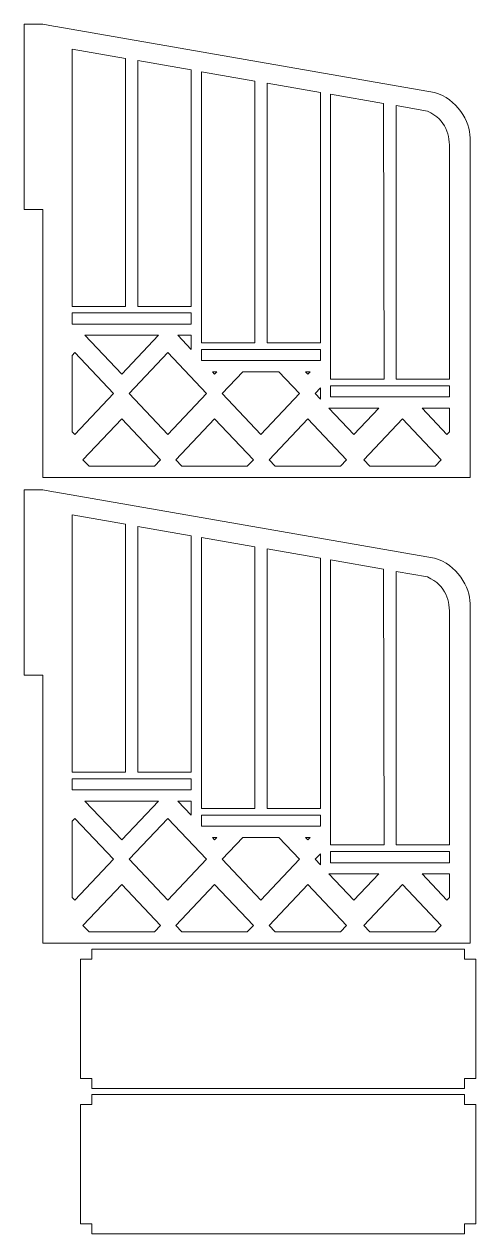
# Model space of a CAD drawing. Header units: millimetres. Extents: x 163 to 1207, y -313 to 489.
# Drawn here: x 163.3 to 284.3, y -313.2 to 10.6 of the extents above; entities that cross this region are included whole.
import ezdxf

# ---------------------------------------------------------------- set-up
doc = ezdxf.new("R2010")
doc.units = ezdxf.units.MM
doc.header["$MEASUREMENT"] = 0
doc.layers.add('layer 1', color=7, linetype='Continuous')

msp = doc.modelspace()

# ---------------------------------------------------------------- linework, layer by layer
at = {"layer": 'layer 1', "lineweight": 15}
for points, knots in [([(168.2649, 10.6405), (168.2649, 10.6405), (163.2759, 10.6405), (163.2759, 10.6405), (163.2759, 10.6405), (163.2759, 10.6405), (163.2759, -38.9604), (163.2759, -38.9604), (163.2759, -38.9604), (163.2759, -38.9604), (168.2649, -38.9604), (168.2649, -38.9604), (168.2649, -38.9604), (168.2649, -38.9604), (168.2649, -110.683), (168.2649, -110.683), (168.2649, -110.683), (168.2649, -110.683), (282.7813, -110.683), (282.7813, -110.683), (282.7813, -110.683), (282.7813, -110.683), (282.7813, -19.7765), (282.7813, -19.7765), (282.7813, -19.7765), (282.7813, -15.4712), (279.2384, -9.2543), (273.2341, -7.6474), (273.2341, -7.6474), (273.2341, -7.6474), (171.7398, 10.0337), (171.7398, 10.0337), (171.7398, 10.0337), (171.7398, 10.0337), (171.1627, 10.1348), (171.1627, 10.1348), (171.1627, 10.1348), (171.1627, 10.1348), (168.2649, 10.6405), (168.2649, 10.6405)], [0, 0, 0, 0, 0.09090909, 0.09090909, 0.09090909, 0.09090909, 0.18181818, 0.18181818, 0.18181818, 0.18181818, 0.27272727, 0.27272727, 0.27272727, 0.27272727, 0.36363636, 0.36363636, 0.36363636, 0.36363636, 0.45454545, 0.45454545, 0.45454545, 0.45454545, 0.54545455, 0.54545455, 0.54545455, 0.54545455, 0.63636364, 0.63636364, 0.63636364, 0.63636364, 0.72727273, 0.72727273, 0.72727273, 0.72727273, 0.81818182, 0.81818182, 0.81818182, 0.81818182, 1, 1, 1, 1]), ([(190.4433, -64.8981), (190.4433, -64.8981), (176.1441, -64.8981), (176.1441, -64.8981), (176.1441, -64.8981), (176.1441, -64.8981), (176.1441, 3.9524), (176.1441, 3.9524), (176.1441, 3.9524), (176.1441, 3.9524), (190.4433, 1.4616), (190.4433, 1.4616), (190.4433, 1.4616), (190.4433, 1.4616), (190.4433, -64.8981), (190.4433, -64.8981)], [0, 0, 0, 0, 0.2, 0.2, 0.2, 0.2, 0.4, 0.4, 0.4, 0.4, 0.6, 0.6, 0.6, 0.6, 1, 1, 1, 1]), ([(208.064, -1.6084), (208.064, -1.6084), (208.064, -64.8981), (208.064, -64.8981), (208.064, -64.8981), (208.064, -64.8981), (193.7642, -64.8981), (193.7642, -64.8981), (193.7642, -64.8981), (193.7642, -64.8981), (193.7642, 0.8828), (193.7642, 0.8828), (193.7642, 0.8828), (193.7642, 0.8828), (208.064, -1.6084), (208.064, -1.6084)], [0, 0, 0, 0, 0.2, 0.2, 0.2, 0.2, 0.4, 0.4, 0.4, 0.4, 0.6, 0.6, 0.6, 0.6, 1, 1, 1, 1]), ([(225.0577, -74.6502), (225.0577, -74.6502), (210.758, -74.6502), (210.758, -74.6502), (210.758, -74.6502), (210.758, -74.6502), (210.758, -2.0774), (210.758, -2.0774), (210.758, -2.0774), (210.758, -2.0774), (225.0577, -4.5698), (225.0577, -4.5698), (225.0577, -4.5698), (225.0577, -4.5698), (225.0577, -74.6502), (225.0577, -74.6502)], [0, 0, 0, 0, 0.2, 0.2, 0.2, 0.2, 0.4, 0.4, 0.4, 0.4, 0.6, 0.6, 0.6, 0.6, 1, 1, 1, 1]), ([(242.6778, -7.638), (242.6778, -7.638), (242.6778, -74.6502), (242.6778, -74.6502), (242.6778, -74.6502), (242.6778, -74.6502), (228.3787, -74.6502), (228.3787, -74.6502), (228.3787, -74.6502), (228.3787, -74.6502), (228.3787, -5.1476), (228.3787, -5.1476), (228.3787, -5.1476), (228.3787, -5.1476), (242.6778, -7.638), (242.6778, -7.638)], [0, 0, 0, 0, 0.2, 0.2, 0.2, 0.2, 0.4, 0.4, 0.4, 0.4, 0.6, 0.6, 0.6, 0.6, 1, 1, 1, 1]), ([(259.6022, -10.5867), (259.6022, -10.5867), (259.7157, -84.4011), (259.7157, -84.4011), (259.7157, -84.4011), (259.7157, -84.4011), (245.3723, -84.4011), (245.3723, -84.4011), (245.3723, -84.4011), (245.3723, -84.4011), (245.3723, -8.1072), (245.3723, -8.1072), (245.3723, -8.1072), (245.3723, -8.1072), (259.6022, -10.5867), (259.6022, -10.5867)], [0, 0, 0, 0, 0.2, 0.2, 0.2, 0.2, 0.4, 0.4, 0.4, 0.4, 0.6, 0.6, 0.6, 0.6, 1, 1, 1, 1]), ([(271.3358, -12.6305), (276.55, -15.1286), (277.2921, -18.9518), (277.2921, -23.2904), (277.2921, -23.2904), (277.2921, -23.2904), (277.2922, -84.4011), (277.2922, -84.4011), (277.2922, -84.4011), (277.2922, -84.4011), (262.949, -84.4011), (262.949, -84.4011), (262.949, -84.4011), (262.949, -84.4011), (262.949, -11.1701), (262.949, -11.1701), (262.949, -11.1701), (262.949, -11.1701), (271.3358, -12.6305), (271.3358, -12.6305)], [0, 0, 0, 0, 0.16666667, 0.16666667, 0.16666667, 0.16666667, 0.33333333, 0.33333333, 0.33333333, 0.33333333, 0.5, 0.5, 0.5, 0.5, 0.66666667, 0.66666667, 0.66666667, 0.66666667, 1, 1, 1, 1]), ([(176.1441, -66.6594), (176.1441, -66.6594), (208.064, -66.6594), (208.064, -66.6594), (208.064, -66.6594), (208.064, -66.6594), (208.064, -69.6523), (208.064, -69.6523), (208.064, -69.6523), (208.064, -69.6523), (176.1441, -69.6523), (176.1441, -69.6523), (176.1441, -69.6523), (176.1441, -69.6523), (176.1441, -66.6594), (176.1441, -66.6594)], [0, 0, 0, 0, 0.2, 0.2, 0.2, 0.2, 0.4, 0.4, 0.4, 0.4, 0.6, 0.6, 0.6, 0.6, 1, 1, 1, 1]), ([(199.2482, -72.6435), (199.2482, -72.6435), (179.5748, -72.6435), (179.5748, -72.6435), (179.5748, -72.6435), (179.5748, -72.6435), (189.4115, -83.0245), (189.4115, -83.0245), (189.4115, -83.0245), (189.4115, -83.0245), (199.2482, -72.6435), (199.2482, -72.6435)], [0, 0, 0, 0, 0.25, 0.25, 0.25, 0.25, 0.5, 0.5, 0.5, 0.5, 1, 1, 1, 1]), ([(208.064, -76.4319), (208.064, -76.4319), (208.064, -72.6435), (208.064, -72.6435), (208.064, -72.6435), (208.064, -72.6435), (204.4736, -72.6435), (204.4736, -72.6435), (204.4736, -72.6435), (204.4736, -72.6435), (208.064, -76.4319), (208.064, -76.4319)], [0, 0, 0, 0, 0.25, 0.25, 0.25, 0.25, 0.5, 0.5, 0.5, 0.5, 1, 1, 1, 1]), ([(176.1441, -78.0303), (176.1441, -78.0303), (176.1441, -98.4529), (176.1441, -98.4529), (176.1441, -98.4529), (176.1441, -98.4529), (176.855, -99.2023), (176.855, -99.2023), (176.855, -99.2023), (176.855, -99.2023), (187.2433, -88.2405), (187.2433, -88.2405), (187.2433, -88.2405), (187.2433, -88.2405), (176.855, -77.2805), (176.855, -77.2805), (176.855, -77.2805), (176.855, -77.2805), (176.1441, -78.0303), (176.1441, -78.0303)], [0, 0, 0, 0, 0.16666667, 0.16666667, 0.16666667, 0.16666667, 0.33333333, 0.33333333, 0.33333333, 0.33333333, 0.5, 0.5, 0.5, 0.5, 0.66666667, 0.66666667, 0.66666667, 0.66666667, 1, 1, 1, 1]), ([(191.3981, -88.2405), (191.3981, -88.2405), (201.7865, -77.2805), (201.7865, -77.2805), (201.7865, -77.2805), (201.7865, -77.2805), (212.175, -88.2405), (212.175, -88.2405), (212.175, -88.2405), (212.175, -88.2405), (201.7865, -99.2023), (201.7865, -99.2023), (201.7865, -99.2023), (201.7865, -99.2023), (191.3981, -88.2405), (191.3981, -88.2405)], [0, 0, 0, 0, 0.2, 0.2, 0.2, 0.2, 0.4, 0.4, 0.4, 0.4, 0.6, 0.6, 0.6, 0.6, 1, 1, 1, 1]), ([(210.758, -76.4098), (210.758, -76.4098), (242.6778, -76.4098), (242.6778, -76.4098), (242.6778, -76.4098), (242.6778, -76.4098), (242.6778, -79.4028), (242.6778, -79.4028), (242.6778, -79.4028), (242.6778, -79.4028), (210.758, -79.4028), (210.758, -79.4028), (210.758, -79.4028), (210.758, -79.4028), (210.758, -76.4098), (210.758, -76.4098)], [0, 0, 0, 0, 0.2, 0.2, 0.2, 0.2, 0.4, 0.4, 0.4, 0.4, 0.6, 0.6, 0.6, 0.6, 1, 1, 1, 1]), ([(214.9076, -82.3957), (214.9076, -82.3957), (213.7145, -82.3957), (213.7145, -82.3957), (213.7145, -82.3957), (213.7145, -82.3957), (214.3116, -83.0245), (214.3116, -83.0245), (214.3116, -83.0245), (214.3116, -83.0245), (214.9076, -82.3957), (214.9076, -82.3957)], [0, 0, 0, 0, 0.25, 0.25, 0.25, 0.25, 0.5, 0.5, 0.5, 0.5, 1, 1, 1, 1]), ([(231.5659, -82.3957), (231.5659, -82.3957), (221.8704, -82.3957), (221.8704, -82.3957), (221.8704, -82.3957), (221.8704, -82.3957), (216.3297, -88.2405), (216.3297, -88.2405), (216.3297, -88.2405), (216.3297, -88.2405), (226.7182, -99.2023), (226.7182, -99.2023), (226.7182, -99.2023), (226.7182, -99.2023), (237.1061, -88.2405), (237.1061, -88.2405), (237.1061, -88.2405), (237.1061, -88.2405), (231.5659, -82.3957), (231.5659, -82.3957)], [0, 0, 0, 0, 0.16666667, 0.16666667, 0.16666667, 0.16666667, 0.33333333, 0.33333333, 0.33333333, 0.33333333, 0.5, 0.5, 0.5, 0.5, 0.66666667, 0.66666667, 0.66666667, 0.66666667, 1, 1, 1, 1]), ([(239.8997, -82.3957), (239.8997, -82.3957), (238.7047, -82.3957), (238.7047, -82.3957), (238.7047, -82.3957), (238.7047, -82.3957), (239.302, -83.0245), (239.302, -83.0245), (239.302, -83.0245), (239.302, -83.0245), (239.8997, -82.3957), (239.8997, -82.3957)], [0, 0, 0, 0, 0.25, 0.25, 0.25, 0.25, 0.5, 0.5, 0.5, 0.5, 1, 1, 1, 1]), ([(242.6778, -89.7363), (242.6778, -89.7363), (242.6778, -86.747), (242.6778, -86.747), (242.6778, -86.747), (242.6778, -86.747), (241.2613, -88.2405), (241.2613, -88.2405), (241.2613, -88.2405), (241.2613, -88.2405), (242.6778, -89.7363), (242.6778, -89.7363)], [0, 0, 0, 0, 0.25, 0.25, 0.25, 0.25, 0.5, 0.5, 0.5, 0.5, 1, 1, 1, 1]), ([(245.3723, -86.1606), (245.3723, -86.1606), (277.2922, -86.1606), (277.2922, -86.1606), (277.2922, -86.1606), (277.2922, -86.1606), (277.2922, -89.1536), (277.2922, -89.1536), (277.2922, -89.1536), (277.2922, -89.1536), (245.3723, -89.1536), (245.3723, -89.1536), (245.3723, -89.1536), (245.3723, -89.1536), (245.3723, -86.1606), (245.3723, -86.1606)], [0, 0, 0, 0, 0.2, 0.2, 0.2, 0.2, 0.4, 0.4, 0.4, 0.4, 0.6, 0.6, 0.6, 0.6, 1, 1, 1, 1]), ([(258.3372, -92.146), (258.3372, -92.146), (244.9619, -92.146), (244.9619, -92.146), (244.9619, -92.146), (244.9619, -92.146), (251.6493, -99.2023), (251.6493, -99.2023), (251.6493, -99.2023), (251.6493, -99.2023), (258.3372, -92.146), (258.3372, -92.146)], [0, 0, 0, 0, 0.25, 0.25, 0.25, 0.25, 0.5, 0.5, 0.5, 0.5, 1, 1, 1, 1]), ([(277.2922, -98.4529), (277.2922, -98.4529), (277.2922, -92.146), (277.2922, -92.146), (277.2922, -92.146), (277.2922, -92.146), (269.893, -92.146), (269.893, -92.146), (269.893, -92.146), (269.893, -92.146), (276.5809, -99.2023), (276.5809, -99.2023), (276.5809, -99.2023), (276.5809, -99.2023), (277.2922, -98.4529), (277.2922, -98.4529)], [0, 0, 0, 0, 0.2, 0.2, 0.2, 0.2, 0.4, 0.4, 0.4, 0.4, 0.6, 0.6, 0.6, 0.6, 1, 1, 1, 1]), ([(180.6638, -107.6899), (180.6638, -107.6899), (198.1611, -107.6899), (198.1611, -107.6899), (198.1611, -107.6899), (198.1611, -107.6899), (199.8, -105.9601), (199.8, -105.9601), (199.8, -105.9601), (199.8, -105.9601), (189.4115, -94.9984), (189.4115, -94.9984), (189.4115, -94.9984), (189.4115, -94.9984), (179.0231, -105.9601), (179.0231, -105.9601), (179.0231, -105.9601), (179.0231, -105.9601), (180.6638, -107.6899), (180.6638, -107.6899)], [0, 0, 0, 0, 0.16666667, 0.16666667, 0.16666667, 0.16666667, 0.33333333, 0.33333333, 0.33333333, 0.33333333, 0.5, 0.5, 0.5, 0.5, 0.66666667, 0.66666667, 0.66666667, 0.66666667, 1, 1, 1, 1]), ([(205.5621, -107.6899), (205.5621, -107.6899), (223.0599, -107.6899), (223.0599, -107.6899), (223.0599, -107.6899), (223.0599, -107.6899), (224.7001, -105.9601), (224.7001, -105.9601), (224.7001, -105.9601), (224.7001, -105.9601), (214.3116, -94.9984), (214.3116, -94.9984), (214.3116, -94.9984), (214.3116, -94.9984), (203.9237, -105.9601), (203.9237, -105.9601), (203.9237, -105.9601), (203.9237, -105.9601), (205.5621, -107.6899), (205.5621, -107.6899)], [0, 0, 0, 0, 0.16666667, 0.16666667, 0.16666667, 0.16666667, 0.33333333, 0.33333333, 0.33333333, 0.33333333, 0.5, 0.5, 0.5, 0.5, 0.66666667, 0.66666667, 0.66666667, 0.66666667, 1, 1, 1, 1]), ([(230.5543, -107.6899), (230.5543, -107.6899), (248.052, -107.6899), (248.052, -107.6899), (248.052, -107.6899), (248.052, -107.6899), (249.6905, -105.9601), (249.6905, -105.9601), (249.6905, -105.9601), (249.6905, -105.9601), (239.302, -94.9984), (239.302, -94.9984), (239.302, -94.9984), (239.302, -94.9984), (228.9135, -105.9601), (228.9135, -105.9601), (228.9135, -105.9601), (228.9135, -105.9601), (230.5543, -107.6899), (230.5543, -107.6899)], [0, 0, 0, 0, 0.16666667, 0.16666667, 0.16666667, 0.16666667, 0.33333333, 0.33333333, 0.33333333, 0.33333333, 0.5, 0.5, 0.5, 0.5, 0.66666667, 0.66666667, 0.66666667, 0.66666667, 1, 1, 1, 1]), ([(255.9091, -107.6899), (255.9091, -107.6899), (273.4068, -107.6899), (273.4068, -107.6899), (273.4068, -107.6899), (273.4068, -107.6899), (275.0452, -105.9601), (275.0452, -105.9601), (275.0452, -105.9601), (275.0452, -105.9601), (264.6568, -94.9984), (264.6568, -94.9984), (264.6568, -94.9984), (264.6568, -94.9984), (254.2702, -105.9601), (254.2702, -105.9601), (254.2702, -105.9601), (254.2702, -105.9601), (255.9091, -107.6899), (255.9091, -107.6899)], [0, 0, 0, 0, 0.16666667, 0.16666667, 0.16666667, 0.16666667, 0.33333333, 0.33333333, 0.33333333, 0.33333333, 0.5, 0.5, 0.5, 0.5, 0.66666667, 0.66666667, 0.66666667, 0.66666667, 1, 1, 1, 1]), ([(168.2649, -114.0574), (168.2649, -114.0574), (168.2649, -114.0593), (168.2649, -114.0593), (168.2649, -114.0593), (168.2649, -114.0593), (163.2759, -114.0593), (163.2759, -114.0593), (163.2759, -114.0593), (163.2759, -114.0593), (163.2759, -163.6584), (163.2759, -163.6584), (163.2759, -163.6584), (163.2759, -163.6584), (168.2649, -163.6584), (168.2649, -163.6584), (168.2649, -163.6584), (168.2649, -163.6584), (168.2649, -235.3809), (168.2649, -235.3809), (168.2649, -235.3809), (168.2649, -235.3809), (282.7813, -235.3809), (282.7813, -235.3809), (282.7813, -235.3809), (282.7813, -235.3809), (282.7813, -144.4743), (282.7813, -144.4743), (282.7813, -144.4743), (282.7813, -140.1689), (279.2384, -133.9541), (273.2341, -132.3448), (273.2341, -132.3448), (273.2341, -132.3448), (171.7398, -114.6641), (171.7398, -114.6641), (171.7398, -114.6641), (171.7398, -114.6641), (171.1627, -114.5632), (171.1627, -114.5632), (171.1627, -114.5632), (171.1627, -114.5632), (168.2649, -114.0574), (168.2649, -114.0574)], [0, 0, 0, 0, 0.08333333, 0.08333333, 0.08333333, 0.08333333, 0.16666667, 0.16666667, 0.16666667, 0.16666667, 0.25, 0.25, 0.25, 0.25, 0.33333333, 0.33333333, 0.33333333, 0.33333333, 0.41666667, 0.41666667, 0.41666667, 0.41666667, 0.5, 0.5, 0.5, 0.5, 0.58333333, 0.58333333, 0.58333333, 0.58333333, 0.66666667, 0.66666667, 0.66666667, 0.66666667, 0.75, 0.75, 0.75, 0.75, 0.83333333, 0.83333333, 0.83333333, 0.83333333, 1, 1, 1, 1]), ([(190.4433, -189.5959), (190.4433, -189.5959), (176.1441, -189.5959), (176.1441, -189.5959), (176.1441, -189.5959), (176.1441, -189.5959), (176.1441, -120.7454), (176.1441, -120.7454), (176.1441, -120.7454), (176.1441, -120.7454), (190.4433, -123.2378), (190.4433, -123.2378), (190.4433, -123.2378), (190.4433, -123.2378), (190.4433, -189.5959), (190.4433, -189.5959)], [0, 0, 0, 0, 0.2, 0.2, 0.2, 0.2, 0.4, 0.4, 0.4, 0.4, 0.6, 0.6, 0.6, 0.6, 1, 1, 1, 1]), ([(208.064, -126.3058), (208.064, -126.3058), (208.064, -189.5959), (208.064, -189.5959), (208.064, -189.5959), (208.064, -189.5959), (193.7642, -189.5959), (193.7642, -189.5959), (193.7642, -189.5959), (193.7642, -189.5959), (193.7642, -123.8154), (193.7642, -123.8154), (193.7642, -123.8154), (193.7642, -123.8154), (208.064, -126.3058), (208.064, -126.3058)], [0, 0, 0, 0, 0.2, 0.2, 0.2, 0.2, 0.4, 0.4, 0.4, 0.4, 0.6, 0.6, 0.6, 0.6, 1, 1, 1, 1]), ([(225.0577, -199.3481), (225.0577, -199.3481), (210.758, -199.3481), (210.758, -199.3481), (210.758, -199.3481), (210.758, -199.3481), (210.758, -126.7749), (210.758, -126.7749), (210.758, -126.7749), (210.758, -126.7749), (225.0577, -129.2679), (225.0577, -129.2679), (225.0577, -129.2679), (225.0577, -129.2679), (225.0577, -199.3481), (225.0577, -199.3481)], [0, 0, 0, 0, 0.2, 0.2, 0.2, 0.2, 0.4, 0.4, 0.4, 0.4, 0.6, 0.6, 0.6, 0.6, 1, 1, 1, 1]), ([(242.6778, -132.3359), (242.6778, -132.3359), (242.6778, -199.3481), (242.6778, -199.3481), (242.6778, -199.3481), (242.6778, -199.3481), (228.3787, -199.3481), (228.3787, -199.3481), (228.3787, -199.3481), (228.3787, -199.3481), (228.3787, -129.845), (228.3787, -129.845), (228.3787, -129.845), (228.3787, -129.845), (242.6778, -132.3359), (242.6778, -132.3359)], [0, 0, 0, 0, 0.2, 0.2, 0.2, 0.2, 0.4, 0.4, 0.4, 0.4, 0.6, 0.6, 0.6, 0.6, 1, 1, 1, 1]), ([(259.6022, -135.2848), (259.6022, -135.2848), (259.7157, -209.0985), (259.7157, -209.0985), (259.7157, -209.0985), (259.7157, -209.0985), (245.3723, -209.0985), (245.3723, -209.0985), (245.3723, -209.0985), (245.3723, -209.0985), (245.3723, -132.8069), (245.3723, -132.8069), (245.3723, -132.8069), (245.3723, -132.8069), (259.6022, -135.2848), (259.6022, -135.2848)], [0, 0, 0, 0, 0.2, 0.2, 0.2, 0.2, 0.4, 0.4, 0.4, 0.4, 0.6, 0.6, 0.6, 0.6, 1, 1, 1, 1]), ([(271.3358, -137.3281), (276.55, -139.8266), (277.2921, -143.6496), (277.2921, -147.9878), (277.2921, -147.9878), (277.2921, -147.9878), (277.2922, -209.0985), (277.2922, -209.0985), (277.2922, -209.0985), (277.2922, -209.0985), (262.949, -209.0985), (262.949, -209.0985), (262.949, -209.0985), (262.949, -209.0985), (262.949, -135.8675), (262.949, -135.8675), (262.949, -135.8675), (262.949, -135.8675), (271.3358, -137.3281), (271.3358, -137.3281)], [0, 0, 0, 0, 0.16666667, 0.16666667, 0.16666667, 0.16666667, 0.33333333, 0.33333333, 0.33333333, 0.33333333, 0.5, 0.5, 0.5, 0.5, 0.66666667, 0.66666667, 0.66666667, 0.66666667, 1, 1, 1, 1]), ([(176.1441, -191.3573), (176.1441, -191.3573), (208.064, -191.3573), (208.064, -191.3573), (208.064, -191.3573), (208.064, -191.3573), (208.064, -194.3504), (208.064, -194.3504), (208.064, -194.3504), (208.064, -194.3504), (176.1441, -194.3504), (176.1441, -194.3504), (176.1441, -194.3504), (176.1441, -194.3504), (176.1441, -191.3573), (176.1441, -191.3573)], [0, 0, 0, 0, 0.2, 0.2, 0.2, 0.2, 0.4, 0.4, 0.4, 0.4, 0.6, 0.6, 0.6, 0.6, 1, 1, 1, 1]), ([(199.2482, -197.3429), (199.2482, -197.3429), (179.5748, -197.3429), (179.5748, -197.3429), (179.5748, -197.3429), (179.5748, -197.3429), (189.4115, -207.7223), (189.4115, -207.7223), (189.4115, -207.7223), (189.4115, -207.7223), (199.2482, -197.3429), (199.2482, -197.3429)], [0, 0, 0, 0, 0.25, 0.25, 0.25, 0.25, 0.5, 0.5, 0.5, 0.5, 1, 1, 1, 1]), ([(208.064, -201.1297), (208.064, -201.1297), (208.064, -197.3429), (208.064, -197.3429), (208.064, -197.3429), (208.064, -197.3429), (204.4736, -197.3429), (204.4736, -197.3429), (204.4736, -197.3429), (204.4736, -197.3429), (208.064, -201.1297), (208.064, -201.1297)], [0, 0, 0, 0, 0.25, 0.25, 0.25, 0.25, 0.5, 0.5, 0.5, 0.5, 1, 1, 1, 1]), ([(176.1441, -202.7278), (176.1441, -202.7278), (176.1441, -223.1505), (176.1441, -223.1505), (176.1441, -223.1505), (176.1441, -223.1505), (176.855, -223.9021), (176.855, -223.9021), (176.855, -223.9021), (176.855, -223.9021), (187.2433, -212.9403), (187.2433, -212.9403), (187.2433, -212.9403), (187.2433, -212.9403), (176.855, -201.9781), (176.855, -201.9781), (176.855, -201.9781), (176.855, -201.9781), (176.1441, -202.7278), (176.1441, -202.7278)], [0, 0, 0, 0, 0.16666667, 0.16666667, 0.16666667, 0.16666667, 0.33333333, 0.33333333, 0.33333333, 0.33333333, 0.5, 0.5, 0.5, 0.5, 0.66666667, 0.66666667, 0.66666667, 0.66666667, 1, 1, 1, 1]), ([(191.3981, -212.9403), (191.3981, -212.9403), (201.7865, -201.9781), (201.7865, -201.9781), (201.7865, -201.9781), (201.7865, -201.9781), (212.175, -212.9403), (212.175, -212.9403), (212.175, -212.9403), (212.175, -212.9403), (201.7865, -223.9021), (201.7865, -223.9021), (201.7865, -223.9021), (201.7865, -223.9021), (191.3981, -212.9403), (191.3981, -212.9403)], [0, 0, 0, 0, 0.2, 0.2, 0.2, 0.2, 0.4, 0.4, 0.4, 0.4, 0.6, 0.6, 0.6, 0.6, 1, 1, 1, 1]), ([(210.758, -201.1077), (210.758, -201.1077), (242.6778, -201.1077), (242.6778, -201.1077), (242.6778, -201.1077), (242.6778, -201.1077), (242.6778, -204.1006), (242.6778, -204.1006), (242.6778, -204.1006), (242.6778, -204.1006), (210.758, -204.1006), (210.758, -204.1006), (210.758, -204.1006), (210.758, -204.1006), (210.758, -201.1077), (210.758, -201.1077)], [0, 0, 0, 0, 0.2, 0.2, 0.2, 0.2, 0.4, 0.4, 0.4, 0.4, 0.6, 0.6, 0.6, 0.6, 1, 1, 1, 1]), ([(214.9076, -207.0936), (214.9076, -207.0936), (213.7145, -207.0936), (213.7145, -207.0936), (213.7145, -207.0936), (213.7145, -207.0936), (214.3116, -207.7223), (214.3116, -207.7223), (214.3116, -207.7223), (214.3116, -207.7223), (214.9076, -207.0936), (214.9076, -207.0936)], [0, 0, 0, 0, 0.25, 0.25, 0.25, 0.25, 0.5, 0.5, 0.5, 0.5, 1, 1, 1, 1]), ([(231.5659, -207.0936), (231.5659, -207.0936), (221.8704, -207.0936), (221.8704, -207.0936), (221.8704, -207.0936), (221.8704, -207.0936), (216.3297, -212.9403), (216.3297, -212.9403), (216.3297, -212.9403), (216.3297, -212.9403), (226.7182, -223.9021), (226.7182, -223.9021), (226.7182, -223.9021), (226.7182, -223.9021), (237.1061, -212.9403), (237.1061, -212.9403), (237.1061, -212.9403), (237.1061, -212.9403), (231.5659, -207.0936), (231.5659, -207.0936)], [0, 0, 0, 0, 0.16666667, 0.16666667, 0.16666667, 0.16666667, 0.33333333, 0.33333333, 0.33333333, 0.33333333, 0.5, 0.5, 0.5, 0.5, 0.66666667, 0.66666667, 0.66666667, 0.66666667, 1, 1, 1, 1]), ([(239.8997, -207.0936), (239.8997, -207.0936), (238.7047, -207.0936), (238.7047, -207.0936), (238.7047, -207.0936), (238.7047, -207.0936), (239.302, -207.7223), (239.302, -207.7223), (239.302, -207.7223), (239.302, -207.7223), (239.8997, -207.0936), (239.8997, -207.0936)], [0, 0, 0, 0, 0.25, 0.25, 0.25, 0.25, 0.5, 0.5, 0.5, 0.5, 1, 1, 1, 1]), ([(242.6778, -214.4337), (242.6778, -214.4337), (242.6778, -211.4445), (242.6778, -211.4445), (242.6778, -211.4445), (242.6778, -211.4445), (241.2613, -212.9403), (241.2613, -212.9403), (241.2613, -212.9403), (241.2613, -212.9403), (242.6778, -214.4337), (242.6778, -214.4337)], [0, 0, 0, 0, 0.25, 0.25, 0.25, 0.25, 0.5, 0.5, 0.5, 0.5, 1, 1, 1, 1]), ([(245.3723, -210.8579), (245.3723, -210.8579), (277.2922, -210.8579), (277.2922, -210.8579), (277.2922, -210.8579), (277.2922, -210.8579), (277.2922, -213.851), (277.2922, -213.851), (277.2922, -213.851), (277.2922, -213.851), (245.3723, -213.851), (245.3723, -213.851), (245.3723, -213.851), (245.3723, -213.851), (245.3723, -210.8579), (245.3723, -210.8579)], [0, 0, 0, 0, 0.2, 0.2, 0.2, 0.2, 0.4, 0.4, 0.4, 0.4, 0.6, 0.6, 0.6, 0.6, 1, 1, 1, 1]), ([(258.3372, -216.8439), (258.3372, -216.8439), (244.9619, -216.8439), (244.9619, -216.8439), (244.9619, -216.8439), (244.9619, -216.8439), (251.6493, -223.9021), (251.6493, -223.9021), (251.6493, -223.9021), (251.6493, -223.9021), (258.3372, -216.8439), (258.3372, -216.8439)], [0, 0, 0, 0, 0.25, 0.25, 0.25, 0.25, 0.5, 0.5, 0.5, 0.5, 1, 1, 1, 1]), ([(277.2922, -223.1505), (277.2922, -223.1505), (277.2922, -216.8439), (277.2922, -216.8439), (277.2922, -216.8439), (277.2922, -216.8439), (269.893, -216.8439), (269.893, -216.8439), (269.893, -216.8439), (269.893, -216.8439), (276.5809, -223.9021), (276.5809, -223.9021), (276.5809, -223.9021), (276.5809, -223.9021), (277.2922, -223.1505), (277.2922, -223.1505)], [0, 0, 0, 0, 0.2, 0.2, 0.2, 0.2, 0.4, 0.4, 0.4, 0.4, 0.6, 0.6, 0.6, 0.6, 1, 1, 1, 1]), ([(180.6638, -232.3879), (180.6638, -232.3879), (198.1611, -232.3879), (198.1611, -232.3879), (198.1611, -232.3879), (198.1611, -232.3879), (199.8, -230.6575), (199.8, -230.6575), (199.8, -230.6575), (199.8, -230.6575), (189.4115, -219.6957), (189.4115, -219.6957), (189.4115, -219.6957), (189.4115, -219.6957), (179.0231, -230.6575), (179.0231, -230.6575), (179.0231, -230.6575), (179.0231, -230.6575), (180.6638, -232.3879), (180.6638, -232.3879)], [0, 0, 0, 0, 0.16666667, 0.16666667, 0.16666667, 0.16666667, 0.33333333, 0.33333333, 0.33333333, 0.33333333, 0.5, 0.5, 0.5, 0.5, 0.66666667, 0.66666667, 0.66666667, 0.66666667, 1, 1, 1, 1]), ([(205.5621, -232.3879), (205.5621, -232.3879), (223.0599, -232.3879), (223.0599, -232.3879), (223.0599, -232.3879), (223.0599, -232.3879), (224.7001, -230.6575), (224.7001, -230.6575), (224.7001, -230.6575), (224.7001, -230.6575), (214.3116, -219.6957), (214.3116, -219.6957), (214.3116, -219.6957), (214.3116, -219.6957), (203.9237, -230.6575), (203.9237, -230.6575), (203.9237, -230.6575), (203.9237, -230.6575), (205.5621, -232.3879), (205.5621, -232.3879)], [0, 0, 0, 0, 0.16666667, 0.16666667, 0.16666667, 0.16666667, 0.33333333, 0.33333333, 0.33333333, 0.33333333, 0.5, 0.5, 0.5, 0.5, 0.66666667, 0.66666667, 0.66666667, 0.66666667, 1, 1, 1, 1]), ([(230.5543, -232.3879), (230.5543, -232.3879), (248.052, -232.3879), (248.052, -232.3879), (248.052, -232.3879), (248.052, -232.3879), (249.6905, -230.6575), (249.6905, -230.6575), (249.6905, -230.6575), (249.6905, -230.6575), (239.302, -219.6957), (239.302, -219.6957), (239.302, -219.6957), (239.302, -219.6957), (228.9135, -230.6575), (228.9135, -230.6575), (228.9135, -230.6575), (228.9135, -230.6575), (230.5543, -232.3879), (230.5543, -232.3879)], [0, 0, 0, 0, 0.16666667, 0.16666667, 0.16666667, 0.16666667, 0.33333333, 0.33333333, 0.33333333, 0.33333333, 0.5, 0.5, 0.5, 0.5, 0.66666667, 0.66666667, 0.66666667, 0.66666667, 1, 1, 1, 1]), ([(255.9091, -232.3879), (255.9091, -232.3879), (273.4068, -232.3879), (273.4068, -232.3879), (273.4068, -232.3879), (273.4068, -232.3879), (275.0452, -230.6575), (275.0452, -230.6575), (275.0452, -230.6575), (275.0452, -230.6575), (264.6568, -219.6957), (264.6568, -219.6957), (264.6568, -219.6957), (264.6568, -219.6957), (254.2702, -230.6575), (254.2702, -230.6575), (254.2702, -230.6575), (254.2702, -230.6575), (255.9091, -232.3879), (255.9091, -232.3879)], [0, 0, 0, 0, 0.16666667, 0.16666667, 0.16666667, 0.16666667, 0.33333333, 0.33333333, 0.33333333, 0.33333333, 0.5, 0.5, 0.5, 0.5, 0.66666667, 0.66666667, 0.66666667, 0.66666667, 1, 1, 1, 1]), ([(181.4094, -236.9809), (181.4094, -236.9809), (281.3244, -236.9809), (281.3244, -236.9809), (281.3244, -236.9809), (281.3244, -236.9809), (281.3244, -239.6749), (281.3244, -239.6749), (281.3244, -239.6749), (281.3244, -239.6749), (284.3174, -239.6749), (284.3174, -239.6749), (284.3174, -239.6749), (284.3174, -239.6749), (284.3174, -271.5948), (284.3174, -271.5948), (284.3174, -271.5948), (284.3174, -271.5948), (281.3244, -271.5948), (281.3244, -271.5948), (281.3244, -271.5948), (281.3244, -271.5948), (281.3244, -274.2894), (281.3244, -274.2894), (281.3244, -274.2894), (281.3244, -274.2894), (181.4094, -274.2894), (181.4094, -274.2894), (181.4094, -274.2894), (181.4094, -274.2894), (181.4094, -271.5948), (181.4094, -271.5948), (181.4094, -271.5948), (181.4094, -271.5948), (178.4164, -271.5948), (178.4164, -271.5948), (178.4164, -271.5948), (178.4164, -271.5948), (178.4164, -239.6749), (178.4164, -239.6749), (178.4164, -239.6749), (178.4164, -239.6749), (181.4094, -239.6749), (181.4094, -239.6749), (181.4094, -239.6749), (181.4094, -239.6749), (181.4094, -236.9809), (181.4094, -236.9809)], [0, 0, 0, 0, 0.07692308, 0.07692308, 0.07692308, 0.07692308, 0.15384615, 0.15384615, 0.15384615, 0.15384615, 0.23076923, 0.23076923, 0.23076923, 0.23076923, 0.30769231, 0.30769231, 0.30769231, 0.30769231, 0.38461538, 0.38461538, 0.38461538, 0.38461538, 0.46153846, 0.46153846, 0.46153846, 0.46153846, 0.53846154, 0.53846154, 0.53846154, 0.53846154, 0.61538462, 0.61538462, 0.61538462, 0.61538462, 0.69230769, 0.69230769, 0.69230769, 0.69230769, 0.76923077, 0.76923077, 0.76923077, 0.76923077, 0.84615385, 0.84615385, 0.84615385, 0.84615385, 1, 1, 1, 1]), ([(181.4094, -275.8982), (181.4094, -275.8982), (281.3244, -275.8982), (281.3244, -275.8982), (281.3244, -275.8982), (281.3244, -275.8982), (281.3244, -278.5942), (281.3244, -278.5942), (281.3244, -278.5942), (281.3244, -278.5942), (284.3174, -278.5942), (284.3174, -278.5942), (284.3174, -278.5942), (284.3174, -278.5942), (284.3174, -310.5144), (284.3174, -310.5144), (284.3174, -310.5144), (284.3174, -310.5144), (281.3244, -310.5144), (281.3244, -310.5144), (281.3244, -310.5144), (281.3244, -310.5144), (281.3244, -313.2085), (281.3244, -313.2085), (281.3244, -313.2085), (281.3244, -313.2085), (181.4094, -313.2085), (181.4094, -313.2085), (181.4094, -313.2085), (181.4094, -313.2085), (181.4094, -310.5144), (181.4094, -310.5144), (181.4094, -310.5144), (181.4094, -310.5144), (178.4164, -310.5144), (178.4164, -310.5144), (178.4164, -310.5144), (178.4164, -310.5144), (178.4164, -278.5942), (178.4164, -278.5942), (178.4164, -278.5942), (178.4164, -278.5942), (181.4094, -278.5942), (181.4094, -278.5942), (181.4094, -278.5942), (181.4094, -278.5942), (181.4094, -275.8982), (181.4094, -275.8982)], [0, 0, 0, 0, 0.07692308, 0.07692308, 0.07692308, 0.07692308, 0.15384615, 0.15384615, 0.15384615, 0.15384615, 0.23076923, 0.23076923, 0.23076923, 0.23076923, 0.30769231, 0.30769231, 0.30769231, 0.30769231, 0.38461538, 0.38461538, 0.38461538, 0.38461538, 0.46153846, 0.46153846, 0.46153846, 0.46153846, 0.53846154, 0.53846154, 0.53846154, 0.53846154, 0.61538462, 0.61538462, 0.61538462, 0.61538462, 0.69230769, 0.69230769, 0.69230769, 0.69230769, 0.76923077, 0.76923077, 0.76923077, 0.76923077, 0.84615385, 0.84615385, 0.84615385, 0.84615385, 1, 1, 1, 1])]:
    msp.add_open_spline(points, degree=3, knots=knots, dxfattribs=at)

doc.saveas('drawing.dxf')
